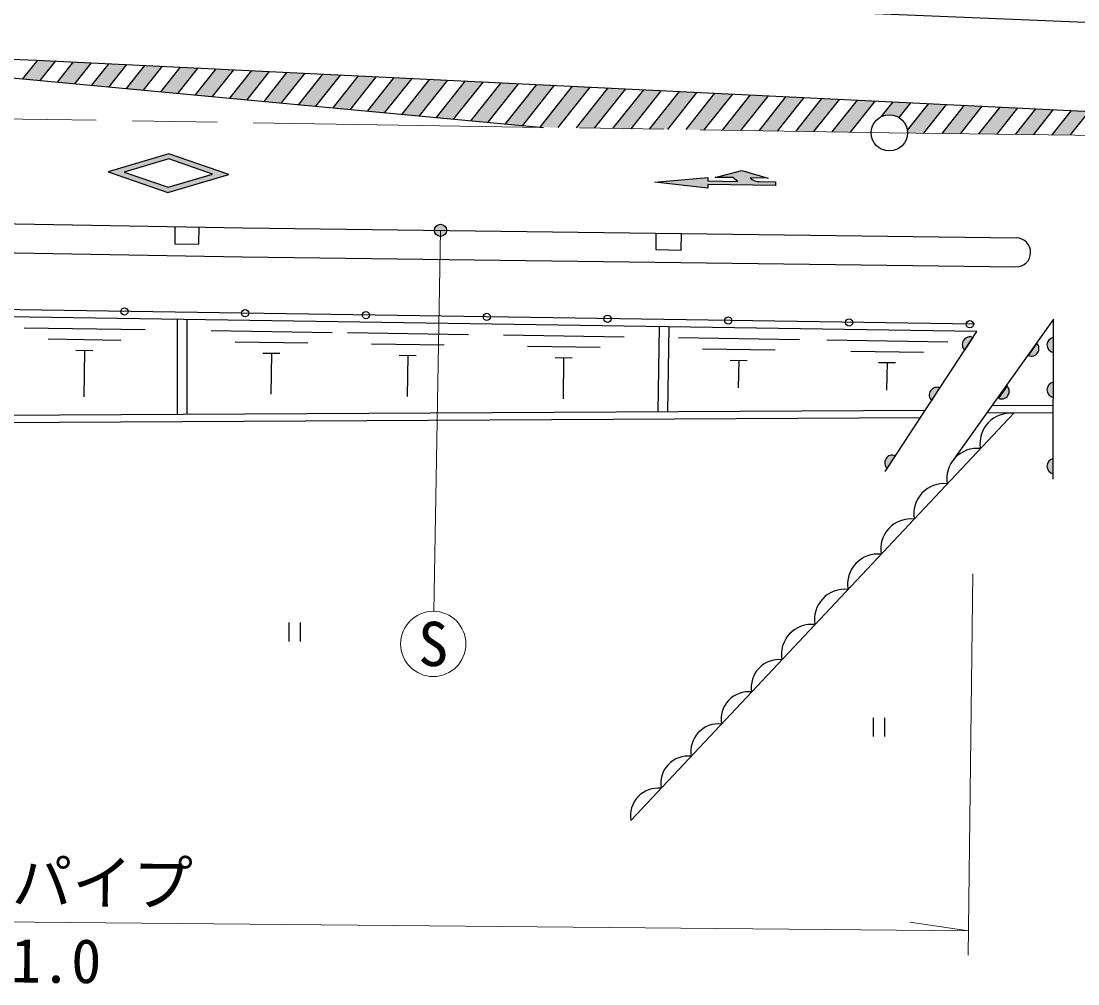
# Model space of a CAD drawing. Units: millimetres at full size, sheet at 1:1000; details may follow other scales. Extents: x 40000 to 680000, y 20000 to 380000.
# Drawn here: x 224786 to 268528, y 250887 to 290740 of the extents above; entities that cross this region are included whole.
import ezdxf
from ezdxf.enums import TextEntityAlignment as Align

# ---------------------------------------------------------------- set-up
doc = ezdxf.new("R2010")
doc.units = ezdxf.units.MM
doc.header["$LTSCALE"] = 1000
doc.linetypes.add('CHAIN', pattern=[18.5, 12, -1.5, 3.5, -1.5])
for name, color, linetype, lineweight in [('M-BGD', 7, 'Continuous', 25), ('M-BGD-HTXT', 7, 'Continuous', 13), ('M-BMK', 2, 'CHAIN', 13), ('M-BMK-SRVR', 3, 'Continuous', 25), ('M-STR-HTXT', 7, 'Continuous', 13), ('M-STR-STRC', 7, 'Continuous', 25)]:
    doc.layers.add(name, color=color, linetype=linetype, lineweight=lineweight)
doc.styles.add('ＭＳ ゴシック', font='')
doc.styles.get('ＭＳ ゴシック').set_extended_font_data('MS Gothic')

msp = doc.modelspace()

# ---------------------------------------------------------------- hatches: boundary and pattern name
at = {"layer": 'M-BGD'}
for points in [[(264188, 277642), (263845, 277118, -0.84072)], [(266468, 276900), (266825, 277414, -0.84072)], [(267513, 277647), (267513, 277021, -0.84072)], [(262821, 275557), (262477, 275033, -0.84072)], [(265239, 275130), (265596, 275644, -0.84072)], [(267513, 275791), (267513, 275165, -0.84072)], [(260978, 272747), (260635, 272224, -0.84072)], [(267512, 272626), (267512, 272000, -0.84072)]]:
    msp.add_hatch(color=256, dxfattribs=at).paths.add_polyline_path(points)
at = {"layer": 'M-STR-STRC'}
for points in [[(226203, 289090), (225465, 289126), (224849, 288350), (225563, 288283)], [(227678, 289018), (226941, 289054), (226276, 288217), (226989, 288151)], [(229153, 288946), (228416, 288982), (227703, 288084), (228416, 288018)], [(230628, 288874), (229891, 288910), (229130, 287951), (229843, 287885)], [(232104, 288802), (231366, 288838), (230556, 287818), (231270, 287752)], [(233579, 288730), (232841, 288766), (231983, 287685), (232696, 287619)], [(235054, 288658), (234316, 288694), (233410, 287553), (234123, 287486)], [(236529, 288586), (235791, 288622), (234837, 287420), (235550, 287353)], [(238004, 288514), (237267, 288550), (236263, 287287), (236977, 287220)], [(237690, 287154), (238403, 287088), (239479, 288442), (238742, 288478)], [(240954, 288371), (240217, 288407), (239117, 287021), (239830, 286955)], [(240544, 286888), (241257, 286822), (242430, 288299), (241692, 288335)], [(241970, 286755), (242684, 286689), (243905, 288227), (243167, 288263)], [(245380, 288155), (244642, 288191), (243397, 286622), (244110, 286556)], [(246855, 288083), (246117, 288119), (244824, 286490), (245537, 286423)], [(248330, 288011), (247593, 288047), (246251, 286357), (246415, 286341), (246997, 286332)], [(249805, 287939), (249068, 287975), (247754, 286320), (248510, 286308)], [(251280, 287867), (250543, 287903), (249267, 286296), (250024, 286284)], [(252756, 287795), (252018, 287831), (250780, 286272), (251537, 286260)], [(252294, 286248), (253050, 286236), (254231, 287723), (253493, 287759)], [(255706, 287651), (254968, 287687), (253807, 286225), (254564, 286213)], [(257181, 287579), (256443, 287615), (255320, 286201), (256077, 286189)], [(258656, 287507), (257919, 287543), (256833, 286177), (257590, 286165)], [(260131, 287435), (259394, 287471), (258347, 286153), (259103, 286141)], [(260377, 286780), (260869, 287399), (261606, 287363), (261121, 286752, 0.26566)], [(263082, 287291), (262344, 287327), (261467, 286223, -0.03592), (261474, 286115, -0.00296), (261474, 286106), (262134, 286099)], [(264557, 287220), (263819, 287256), (262893, 286090), (263652, 286081)], [(266032, 287148), (265294, 287184), (264411, 286072), (265170, 286063)], [(267507, 287076), (266769, 287112), (265929, 286054), (266688, 286045)], [(268982, 287004), (268245, 287040), (267447, 286036), (268206, 286027)], [(253514, 284271), (254263, 284261), (254327, 284201), (254452, 284108), (253212, 284125), (253213, 284274), (251011, 284078), (253207, 283825), (253209, 283975), (256009, 283939), (256011, 284089), (255337, 284098), (255266, 284103), (255155, 284131), (255053, 284182), (254964, 284252), (255713, 284243), (254617, 284557)], [(242365, 282199, -1), (241926, 281960, -0.41421), (242025, 282299, -0.41421)]]:
    msp.add_hatch(color=256, dxfattribs=at).paths.add_polyline_path(points)
h = msp.add_hatch(color=256, dxfattribs=at)
h.paths.add_polyline_path([(230901, 285250), (228384, 284507), (230865, 283650), (233382, 284392)])
h.paths.add_polyline_path([(232709, 284408), (230870, 283865), (229057, 284492), (230896, 285034)], flags=16)

# ---------------------------------------------------------------- linework, layer by layer
at = {"layer": 'M-BGD'}
for p, q in [((251078, 291423), (275491, 290425)), ((264268, 278190), (183172, 279418)), ((231257, 274470), (231265, 278390)), ((231657, 274472), (231665, 278384)), ((229917, 277960), (224918, 278036)), ((237658, 277843), (232658, 277919)), ((243301, 277758), (238301, 277833)), ((251155, 274579), (251208, 278088)), ((251555, 274581), (251608, 278082)), ((228911, 277525), (225911, 277571)), ((236651, 277408), (233651, 277454)), ((242294, 277323), (239294, 277368)), ((249754, 277660), (244755, 277736)), ((257003, 277550), (252003, 277626)), ((263142, 277457), (258142, 277533)), ((263845, 277118), (264188, 277642)), ((266825, 277414), (266468, 276900)), ((267513, 277021), (267513, 277647)), ((227754, 277093), (227054, 277103)), ((227404, 277098), (227375, 275189)), ((235494, 276976), (234794, 276986)), ((235144, 276981), (235119, 275294)), ((241137, 276890), (240437, 276901)), ((240787, 276896), (240762, 275208)), ((248748, 277225), (245748, 277270)), ((255996, 277115), (252996, 277161)), ((262135, 277022), (259135, 277068)), ((247591, 276793), (246891, 276803)), ((247241, 276798), (247216, 275111)), ((254839, 276683), (254139, 276693)), ((254489, 276688), (254472, 275563)), ((260978, 276590), (260278, 276600)), ((260628, 276595), (260611, 275470)), ((265596, 275644), (265239, 275130)), ((267513, 275165), (267513, 275791)), ((262477, 275033), (262821, 275557)), ((267513, 274823), (264962, 274810)), ((190350, 273945), (262022, 274339)), ((190353, 274245), (262219, 274640)), ((250037, 257665), (265876, 274515)), ((267514, 274523), (264748, 274509)), ((260635, 272224), (260978, 272747)), ((267512, 272000), (267512, 272626)), ((235863, 265840), (235863, 265057)), ((236330, 265840), (236330, 265057)), ((260061, 261905), (260061, 261122)), ((260527, 261905), (260527, 261122))]:
    msp.add_line(p, q, dxfattribs=at)
for points in [[(166338, 283074), (180398, 282953), (192721, 282853), (205560, 282662), (216690, 282489), (233973, 282187), (265982, 281766)], [(231150, 282237), (231143, 281516), (232139, 281503), (232151, 282219)], [(166328, 281874), (180388, 281753), (192707, 281653), (205541, 281462), (216670, 281289), (233954, 280988), (265966, 280566)], [(251057, 281963), (251056, 281282), (252108, 281264), (252117, 281949)], [(260549, 272094), (264350, 277889), (183165, 279118), (183118, 278420), (190353, 274245)], [(267512, 271777), (267513, 278404), (263321, 272504)]]:
    msp.add_lwpolyline(points, dxfattribs=at)
for centre in [(229061, 278723), (234061, 278648), (239060, 278572), (244060, 278496), (249059, 278421), (254059, 278345), (259058, 278269), (264057, 278193)]:
    msp.add_circle(centre, 150, dxfattribs=at)
for centre, radius, start, end in [((265974, 281166), 600, 269.2464, 89.2464), ((264062, 277350), 318, 66.6291, 226.8468), ((266602, 277188), 318, 245.1117, 45.3295), ((267567, 277334), 318, 99.8857, 260.1035), ((262695, 275265), 318, 66.6291, 226.8468), ((265373, 275418), 318, 245.1117, 45.3295), ((267567, 275478), 318, 99.8857, 260.1035), ((265725, 273260), 1250, 83.6418, 189.902), ((264355, 271802), 1250, 83.6418, 189.902), ((260852, 272456), 318, 66.6291, 226.8468), ((267567, 272313), 318, 99.8857, 260.1035), ((262986, 270345), 1250, 83.6418, 189.902), ((261616, 268888), 1250, 83.6418, 189.902), ((260246, 267431), 1250, 83.6418, 189.902), ((258876, 265973), 1250, 83.6418, 189.902), ((257506, 264516), 1250, 83.6418, 189.902), ((256149, 263167), 1141, 83.6418, 189.902), ((254899, 261838), 1141, 83.6418, 189.902), ((253649, 260508), 1141, 83.6418, 189.902), ((252399, 259178), 1141, 83.6418, 189.902), ((251149, 257848), 1141, 83.6418, 189.902)]:
    msp.add_arc(centre, radius, start, end, dxfattribs=at)
at = {"layer": 'M-BGD-HTXT'}
msp.add_line((242145, 282080), (241870, 266308), dxfattribs=at)
msp.add_circle((241846, 264959), 1350, dxfattribs=at)
at = {"layer": 'M-BMK'}
msp.add_lwpolyline([(60395, 289164), (160405, 287700), (260724, 286115), (360773, 284930), (398553, 284482), (423964, 284158), (442241, 283968), (454161, 283942), (461760, 284124), (470355, 284571), (481325, 285508), (489458, 286539), (497826, 288085), (504529, 289691), (514706, 292601), (525354, 296246), (535314, 300498), (543085, 304220), (550475, 308228), (557884, 312588)], dxfattribs=at)
at = {"layer": 'M-BMK-SRVR'}
msp.add_circle((260724, 286115), 750, dxfattribs=at)
at = {"layer": 'M-STR-HTXT'}
for p, q in [((264176, 267866), (263984, 252077)), ((263996, 253077), (182596, 253838)), ((263996, 253077), (261568, 253442))]:
    msp.add_line(p, q, dxfattribs=at)
at = {"layer": 'M-STR-STRC'}
for p, q in [((210012, 289732), (246415, 286341)), ((225465, 289126), (224849, 288350)), ((226203, 289090), (225563, 288283)), ((226941, 289054), (226276, 288217)), ((227678, 289018), (226989, 288151)), ((228416, 288982), (227703, 288084)), ((229153, 288946), (228416, 288018)), ((229891, 288910), (229130, 287951)), ((230628, 288874), (229843, 287885)), ((231366, 288838), (230556, 287818)), ((232104, 288802), (231270, 287752)), ((232841, 288766), (231983, 287685)), ((233579, 288730), (232696, 287619)), ((234316, 288694), (233410, 287553)), ((235054, 288658), (234123, 287486)), ((235791, 288622), (234837, 287420)), ((236529, 288586), (235550, 287353)), ((237267, 288550), (236263, 287287)), ((238004, 288514), (236977, 287220)), ((238742, 288478), (237690, 287154)), ((239479, 288442), (238403, 287088)), ((240217, 288407), (239117, 287021)), ((240954, 288371), (239830, 286955)), ((241692, 288335), (240544, 286888)), ((242430, 288299), (241257, 286822)), ((243167, 288263), (241970, 286755)), ((243905, 288227), (242684, 286689)), ((244642, 288191), (243397, 286622)), ((245380, 288155), (244110, 286556)), ((246117, 288119), (244824, 286490)), ((246855, 288083), (245537, 286423)), ((247593, 288047), (246251, 286357)), ((248330, 288011), (246997, 286332)), ((249068, 287975), (247754, 286320)), ((249805, 287939), (248510, 286308)), ((250543, 287903), (249267, 286296)), ((251280, 287867), (250024, 286284)), ((252018, 287831), (250780, 286272)), ((252756, 287795), (251537, 286260)), ((253493, 287759), (252294, 286248)), ((254231, 287723), (253050, 286236)), ((254968, 287687), (253807, 286225)), ((255706, 287651), (254564, 286213)), ((256443, 287615), (255320, 286201)), ((257181, 287579), (256077, 286189)), ((257919, 287543), (256833, 286177)), ((258656, 287507), (257590, 286165)), ((259394, 287471), (258347, 286153)), ((260131, 287435), (259103, 286141)), ((260869, 287399), (260377, 286780)), ((261606, 287363), (261121, 286752)), ((262344, 287327), (261467, 286223)), ((263082, 287291), (262134, 286099)), ((263819, 287256), (262893, 286090)), ((264557, 287220), (263652, 286081)), ((265294, 287184), (264411, 286072)), ((266032, 287148), (265170, 286063)), ((266769, 287112), (265929, 286054)), ((267507, 287076), (266688, 286045)), ((268245, 287040), (267447, 286036)), ((268982, 287004), (268206, 286027)), ((230901, 285250), (228384, 284507)), ((233382, 284392), (230901, 285250)), ((230896, 285034), (229057, 284492)), ((232709, 284408), (230896, 285034)), ((228384, 284507), (230865, 283650)), ((229057, 284492), (230870, 283865)), ((230865, 283650), (233382, 284392)), ((230870, 283865), (232709, 284408)), ((253514, 284271), (254617, 284557)), ((254617, 284557), (255713, 284243)), ((251011, 284078), (253213, 284274)), ((253207, 283825), (251011, 284078)), ((253209, 283975), (253207, 283825)), ((256009, 283939), (253209, 283975)), ((253213, 284274), (253212, 284125)), ((253212, 284125), (254452, 284108)), ((254263, 284261), (253514, 284271)), ((254327, 284201), (254263, 284261)), ((254452, 284108), (254327, 284201)), ((255713, 284243), (254964, 284252)), ((254964, 284252), (255053, 284182)), ((255053, 284182), (255155, 284131)), ((255155, 284131), (255266, 284103)), ((255266, 284103), (255337, 284098)), ((255337, 284098), (256011, 284089)), ((256011, 284089), (256009, 283939))]:
    msp.add_line(p, q, dxfattribs=at)
msp.add_lwpolyline([(169096, 290160), (210012, 289732), (225428, 289128), (295703, 285701)], dxfattribs=at)
msp.add_circle((242145, 282080), 250, dxfattribs=at)

# ---------------------------------------------------------------- texts
at = {"layer": 'M-BGD-HTXT', "style": 'ＭＳ ゴシック'}
msp.add_text('S', height=1833, dxfattribs=at).set_placement((241846, 264959), align=Align.MIDDLE_CENTER)
at = {"layer": 'M-STR-HTXT', "style": 'ＭＳ ゴシック'}
for s, p in [('ガードパイプ', (224382, 253648)), ('L=81.0', (224352, 250399))]:
    msp.add_text(s, height=1833, rotation=359.464, dxfattribs=at).set_placement(p, align=Align.BOTTOM_CENTER)

doc.saveas('drawing.dxf')
